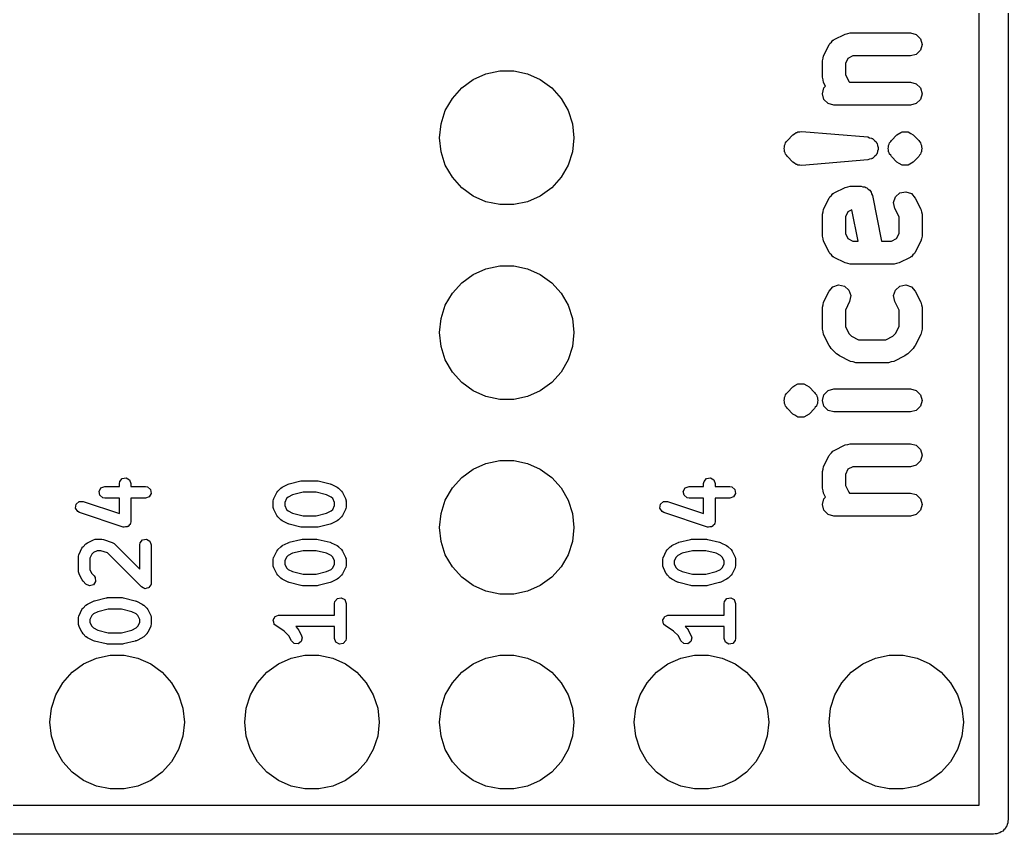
# Model space of a CAD drawing. Extents: x 80.7 to 172.7, y -123.4 to -33.9.
# Drawn here: x 111.78 to 124.67, y -118.97 to -108.35 of the extents above; entities that cross this region are included whole.
import ezdxf

# ---------------------------------------------------------------- set-up
doc = ezdxf.new("R2010")
doc.units = 0
doc.layers.add('BLACK', color=7, linetype='CONTINUOUS')

msp = doc.modelspace()

# ---------------------------------------------------------------- linework, layer by layer
at = {"layer": 'BLACK', "linetype": 'CONTINUOUS'}
for p, q in [((124.667, -101), (124.667, -118.78)), ((124.286, -118.59), (124.286, -101.191)), ((122.397, -108.609), (122.54, -108.538)), ((122.54, -108.538), (122.574, -108.531)), ((122.574, -108.531), (122.607, -108.522)), ((122.607, -108.522), (123.393, -108.522)), ((123.393, -108.522), (123.468, -108.542)), ((122.336, -108.669), (122.339, -108.66)), ((122.339, -108.66), (122.361, -108.641)), ((122.361, -108.641), (122.381, -108.618)), ((122.381, -108.618), (122.39, -108.615)), ((122.39, -108.615), (122.397, -108.609)), ((123.468, -108.542), (123.523, -108.597)), ((123.523, -108.597), (123.543, -108.672)), ((122.259, -108.819), (122.33, -108.676)), ((122.33, -108.676), (122.336, -108.669)), ((123.523, -108.747), (123.468, -108.802)), ((123.543, -108.672), (123.523, -108.747)), ((122.243, -108.886), (122.252, -108.853)), ((122.243, -109.1), (122.243, -108.886)), ((122.252, -108.853), (122.259, -108.819)), ((122.576, -108.855), (122.543, -108.921)), ((122.543, -108.921), (122.543, -109.065)), ((122.642, -108.822), (122.576, -108.855)), ((123.393, -108.822), (122.642, -108.822)), ((123.468, -108.802), (123.393, -108.822)), ((117.856, -109.057), (118.035, -109.018)), ((118.035, -109.018), (118.218, -109.018)), ((118.218, -109.018), (118.398, -109.057)), ((117.54, -109.239), (117.689, -109.131)), ((117.689, -109.131), (117.856, -109.057)), ((118.398, -109.057), (118.565, -109.131)), ((118.565, -109.131), (118.713, -109.239)), ((122.252, -109.134), (122.243, -109.1)), ((122.259, -109.167), (122.252, -109.134)), ((122.284, -109.218), (122.259, -109.167)), ((122.543, -109.065), (122.587, -109.154)), ((122.587, -109.154), (122.598, -109.165)), ((122.598, -109.165), (123.393, -109.165)), ((123.393, -109.165), (123.468, -109.185)), ((117.418, -109.375), (117.54, -109.239)), ((118.713, -109.239), (118.836, -109.375)), ((122.243, -109.315), (122.263, -109.24)), ((122.263, -109.24), (122.284, -109.218)), ((123.468, -109.185), (123.523, -109.24)), ((123.523, -109.24), (123.543, -109.315)), ((117.326, -109.534), (117.418, -109.375)), ((118.836, -109.375), (118.927, -109.534)), ((122.263, -109.39), (122.243, -109.315)), ((122.318, -109.444), (122.263, -109.39)), ((123.523, -109.39), (123.468, -109.444)), ((123.543, -109.315), (123.523, -109.39)), ((117.27, -109.708), (117.326, -109.534)), ((118.927, -109.534), (118.984, -109.708)), ((122.393, -109.465), (122.318, -109.444)), ((123.393, -109.465), (122.393, -109.465)), ((123.468, -109.444), (123.393, -109.465)), ((117.25, -109.89), (117.27, -109.708)), ((118.984, -109.708), (119.003, -109.89)), ((121.88, -109.838), (121.9, -109.822)), ((121.9, -109.822), (121.914, -109.819)), ((121.914, -109.819), (121.925, -109.813)), ((121.925, -109.813), (121.951, -109.813)), ((121.951, -109.813), (121.977, -109.808)), ((121.977, -109.808), (122.834, -109.879)), ((123.215, -109.851), (123.266, -109.822)), ((123.266, -109.822), (123.282, -109.813)), ((123.282, -109.813), (123.36, -109.813)), ((123.36, -109.813), (123.36, -109.813)), ((123.36, -109.813), (123.399, -109.835)), ((117.27, -110.072), (117.25, -109.89)), ((119.003, -109.89), (118.984, -110.072)), ((121.758, -109.973), (121.763, -109.954)), ((121.763, -109.954), (121.777, -109.94)), ((121.777, -109.94), (121.787, -109.923)), ((121.787, -109.923), (121.858, -109.851)), ((121.858, -109.851), (121.88, -109.838)), ((122.834, -109.879), (122.859, -109.888)), ((122.859, -109.888), (122.885, -109.893)), ((122.885, -109.893), (122.89, -109.897)), ((122.89, -109.897), (122.896, -109.899)), ((122.896, -109.899), (122.901, -109.903)), ((122.901, -109.903), (122.907, -109.906)), ((122.907, -109.906), (122.924, -109.926)), ((122.924, -109.926), (122.944, -109.943)), ((122.944, -109.943), (122.947, -109.949)), ((122.947, -109.949), (122.951, -109.954)), ((122.951, -109.954), (122.953, -109.96)), ((123.115, -109.973), (123.12, -109.954)), ((123.12, -109.954), (123.134, -109.94)), ((123.134, -109.94), (123.144, -109.923)), ((123.144, -109.923), (123.215, -109.851)), ((123.215, -109.851), (123.215, -109.851)), ((123.215, -109.851), (123.215, -109.851)), ((123.399, -109.835), (123.427, -109.851)), ((123.427, -109.851), (123.427, -109.851)), ((123.427, -109.851), (123.499, -109.923)), ((123.499, -109.923), (123.509, -109.94)), ((123.509, -109.94), (123.523, -109.954)), ((123.523, -109.954), (123.528, -109.973)), ((117.326, -110.246), (117.27, -110.072)), ((118.984, -110.072), (118.927, -110.246)), ((121.743, -110.029), (121.748, -110.01)), ((121.748, -110.048), (121.743, -110.029)), ((121.748, -109.99), (121.758, -109.973)), ((121.748, -110.01), (121.748, -109.99)), ((121.748, -109.99), (121.748, -109.99)), ((121.748, -110.068), (121.748, -110.048)), ((121.755, -110.081), (121.748, -110.068)), ((121.758, -110.085), (121.755, -110.081)), ((122.953, -109.96), (122.957, -109.965)), ((122.957, -109.965), (122.962, -109.991)), ((122.962, -110.066), (122.957, -110.093)), ((122.962, -109.991), (122.971, -110.016)), ((122.971, -110.041), (122.962, -110.066)), ((122.971, -110.016), (122.97, -110.023)), ((122.97, -110.023), (122.971, -110.029)), ((122.971, -110.029), (122.97, -110.035)), ((122.97, -110.035), (122.971, -110.041)), ((123.1, -110.029), (123.105, -110.01)), ((123.105, -110.048), (123.1, -110.029)), ((123.105, -109.99), (123.115, -109.973)), ((123.105, -110.01), (123.105, -109.99)), ((123.105, -109.99), (123.105, -109.99)), ((123.105, -110.068), (123.105, -110.048)), ((123.112, -110.081), (123.105, -110.068)), ((123.115, -110.085), (123.112, -110.081)), ((123.528, -109.973), (123.538, -109.99)), ((123.53, -110.081), (123.528, -110.085)), ((123.538, -110.068), (123.53, -110.081)), ((123.538, -109.99), (123.538, -109.99)), ((123.538, -109.99), (123.538, -110.01)), ((123.538, -110.01), (123.543, -110.029)), ((123.543, -110.029), (123.538, -110.048)), ((123.538, -110.048), (123.538, -110.068)), ((121.763, -110.104), (121.758, -110.085)), ((121.777, -110.118), (121.763, -110.104)), ((121.787, -110.135), (121.777, -110.118)), ((121.858, -110.206), (121.787, -110.135)), ((121.787, -110.135), (121.787, -110.135)), ((121.88, -110.219), (121.858, -110.206)), ((122.834, -110.178), (121.977, -110.25)), ((122.859, -110.169), (122.834, -110.178)), ((122.885, -110.165), (122.859, -110.169)), ((122.89, -110.16), (122.885, -110.165)), ((122.896, -110.159), (122.89, -110.16)), ((122.901, -110.154), (122.896, -110.159)), ((122.907, -110.152), (122.901, -110.154)), ((122.924, -110.132), (122.907, -110.152)), ((122.944, -110.114), (122.924, -110.132)), ((122.947, -110.108), (122.944, -110.114)), ((122.951, -110.104), (122.947, -110.108)), ((122.953, -110.098), (122.951, -110.104)), ((122.957, -110.093), (122.953, -110.098)), ((123.12, -110.104), (123.115, -110.085)), ((123.134, -110.118), (123.12, -110.104)), ((123.144, -110.135), (123.134, -110.118)), ((123.215, -110.206), (123.144, -110.135)), ((123.144, -110.135), (123.144, -110.135)), ((123.244, -110.223), (123.215, -110.206)), ((123.427, -110.206), (123.36, -110.245)), ((123.499, -110.135), (123.427, -110.206)), ((123.427, -110.206), (123.427, -110.206)), ((123.509, -110.118), (123.499, -110.135)), ((123.523, -110.104), (123.509, -110.118)), ((123.528, -110.085), (123.523, -110.104)), ((117.418, -110.405), (117.326, -110.246)), ((118.927, -110.246), (118.836, -110.405)), ((121.9, -110.236), (121.88, -110.219)), ((121.914, -110.238), (121.9, -110.236)), ((121.925, -110.245), (121.914, -110.238)), ((121.951, -110.245), (121.925, -110.245)), ((121.977, -110.25), (121.951, -110.245)), ((123.282, -110.245), (123.244, -110.223)), ((123.36, -110.245), (123.282, -110.245)), ((123.282, -110.245), (123.282, -110.245)), ((123.36, -110.245), (123.36, -110.245)), ((117.54, -110.541), (117.418, -110.405)), ((118.836, -110.405), (118.713, -110.541)), ((117.689, -110.649), (117.54, -110.541)), ((118.713, -110.541), (118.565, -110.649)), ((122.397, -110.609), (122.54, -110.538)), ((122.54, -110.538), (122.574, -110.531)), ((122.574, -110.531), (122.607, -110.522)), ((122.607, -110.522), (122.75, -110.522)), ((122.75, -110.522), (122.773, -110.528)), ((122.773, -110.528), (122.798, -110.53)), ((122.798, -110.53), (122.81, -110.538)), ((122.81, -110.538), (122.825, -110.542)), ((122.825, -110.542), (122.842, -110.559)), ((122.842, -110.559), (122.862, -110.573)), ((122.862, -110.573), (122.869, -110.586)), ((122.869, -110.586), (122.88, -110.597)), ((122.88, -110.597), (122.886, -110.62)), ((123.254, -110.609), (123.33, -110.593)), ((123.33, -110.593), (123.404, -110.618)), ((117.856, -110.723), (117.689, -110.649)), ((118.035, -110.761), (117.856, -110.723)), ((118.398, -110.723), (118.218, -110.761)), ((118.565, -110.649), (118.398, -110.723)), ((122.259, -110.819), (122.33, -110.676)), ((122.33, -110.676), (122.336, -110.669)), ((122.336, -110.669), (122.339, -110.66)), ((122.339, -110.66), (122.361, -110.641)), ((122.361, -110.641), (122.381, -110.618)), ((122.381, -110.618), (122.39, -110.615)), ((122.39, -110.615), (122.397, -110.609)), ((122.886, -110.62), (122.897, -110.642)), ((122.897, -110.642), (123.016, -111.236)), ((123.172, -110.734), (123.196, -110.66)), ((123.196, -110.66), (123.254, -110.609)), ((123.404, -110.618), (123.455, -110.676)), ((123.455, -110.676), (123.527, -110.819)), ((118.218, -110.761), (118.035, -110.761)), ((122.243, -110.886), (122.252, -110.853)), ((122.252, -110.853), (122.259, -110.819)), ((122.576, -110.855), (122.543, -110.921)), ((122.628, -110.829), (122.576, -110.855)), ((122.71, -111.236), (122.628, -110.829)), ((123.187, -110.81), (123.172, -110.734)), ((123.243, -110.921), (123.187, -110.81)), ((123.527, -110.819), (123.534, -110.853)), ((123.534, -110.853), (123.543, -110.886)), ((122.243, -111.172), (122.243, -110.886)), ((122.543, -110.921), (122.543, -111.136)), ((123.243, -111.136), (123.243, -110.921)), ((123.543, -110.886), (123.543, -111.172)), ((122.252, -111.205), (122.243, -111.172)), ((122.259, -111.239), (122.252, -111.205)), ((122.33, -111.382), (122.259, -111.239)), ((122.543, -111.136), (122.576, -111.203)), ((122.576, -111.203), (122.642, -111.236)), ((122.642, -111.236), (122.71, -111.236)), ((123.016, -111.236), (123.143, -111.236)), ((123.143, -111.236), (123.209, -111.203)), ((123.209, -111.203), (123.243, -111.136)), ((123.527, -111.239), (123.455, -111.382)), ((123.534, -111.205), (123.527, -111.239)), ((123.543, -111.172), (123.534, -111.205)), ((122.336, -111.389), (122.33, -111.382)), ((122.339, -111.397), (122.336, -111.389)), ((122.361, -111.417), (122.339, -111.397)), ((122.381, -111.44), (122.361, -111.417)), ((122.39, -111.443), (122.381, -111.44)), ((122.397, -111.449), (122.39, -111.443)), ((122.54, -111.52), (122.397, -111.449)), ((123.388, -111.449), (123.245, -111.52)), ((123.395, -111.443), (123.388, -111.449)), ((123.404, -111.44), (123.395, -111.443)), ((123.424, -111.417), (123.404, -111.44)), ((123.446, -111.397), (123.424, -111.417)), ((123.449, -111.389), (123.446, -111.397)), ((123.455, -111.382), (123.449, -111.389)), ((117.689, -111.671), (117.856, -111.597)), ((117.856, -111.597), (118.035, -111.558)), ((118.035, -111.558), (118.218, -111.558)), ((118.218, -111.558), (118.398, -111.597)), ((118.398, -111.597), (118.565, -111.671)), ((122.574, -111.527), (122.54, -111.52)), ((122.607, -111.536), (122.574, -111.527)), ((123.178, -111.536), (122.607, -111.536)), ((123.212, -111.527), (123.178, -111.536)), ((123.245, -111.52), (123.212, -111.527)), ((117.54, -111.779), (117.689, -111.671)), ((118.565, -111.671), (118.713, -111.779)), ((117.418, -111.915), (117.54, -111.779)), ((118.713, -111.779), (118.836, -111.915)), ((122.33, -111.89), (122.381, -111.832)), ((122.381, -111.832), (122.455, -111.808)), ((122.455, -111.808), (122.531, -111.823)), ((122.531, -111.823), (122.589, -111.875)), ((122.589, -111.875), (122.614, -111.948)), ((123.172, -111.948), (123.196, -111.875)), ((123.196, -111.875), (123.254, -111.823)), ((123.254, -111.823), (123.33, -111.808)), ((123.33, -111.808), (123.404, -111.832)), ((123.404, -111.832), (123.455, -111.89)), ((117.326, -112.074), (117.418, -111.915)), ((118.836, -111.915), (118.927, -112.074)), ((122.259, -112.033), (122.33, -111.89)), ((122.614, -111.948), (122.598, -112.025)), ((123.187, -112.025), (123.172, -111.948)), ((123.455, -111.89), (123.527, -112.033)), ((117.27, -112.248), (117.326, -112.074)), ((118.927, -112.074), (118.984, -112.248)), ((122.243, -112.1), (122.252, -112.067)), ((122.243, -112.386), (122.243, -112.1)), ((122.252, -112.067), (122.259, -112.033)), ((122.598, -112.025), (122.543, -112.136)), ((122.543, -112.136), (122.543, -112.351)), ((123.243, -112.136), (123.187, -112.025)), ((123.243, -112.351), (123.243, -112.136)), ((123.527, -112.033), (123.534, -112.067)), ((123.534, -112.067), (123.543, -112.1)), ((123.543, -112.1), (123.543, -112.386)), ((117.25, -112.43), (117.27, -112.248)), ((118.984, -112.248), (119.003, -112.43)), ((122.252, -112.419), (122.243, -112.386)), ((122.543, -112.351), (122.587, -112.44)), ((123.198, -112.44), (123.243, -112.351)), ((123.543, -112.386), (123.534, -112.419)), ((117.27, -112.612), (117.25, -112.43)), ((119.003, -112.43), (118.984, -112.612)), ((122.259, -112.453), (122.252, -112.419)), ((122.33, -112.596), (122.259, -112.453)), ((122.587, -112.44), (122.624, -112.477)), ((122.624, -112.477), (122.714, -112.522)), ((122.714, -112.522), (123.072, -112.522)), ((123.072, -112.522), (123.161, -112.477)), ((123.161, -112.477), (123.198, -112.44)), ((123.527, -112.453), (123.455, -112.596)), ((123.534, -112.419), (123.527, -112.453)), ((117.326, -112.786), (117.27, -112.612)), ((118.984, -112.612), (118.927, -112.786)), ((122.346, -112.614), (122.33, -112.596)), ((122.358, -112.635), (122.346, -112.614)), ((122.429, -112.706), (122.358, -112.635)), ((123.427, -112.635), (123.356, -112.706)), ((123.439, -112.614), (123.427, -112.635)), ((123.455, -112.596), (123.439, -112.614)), ((117.418, -112.945), (117.326, -112.786)), ((118.927, -112.786), (118.836, -112.945)), ((122.45, -112.718), (122.429, -112.706)), ((122.468, -112.734), (122.45, -112.718)), ((122.611, -112.806), (122.468, -112.734)), ((123.317, -112.734), (123.174, -112.806)), ((123.335, -112.718), (123.317, -112.734)), ((123.356, -112.706), (123.335, -112.718)), ((122.645, -112.813), (122.611, -112.806)), ((122.678, -112.822), (122.645, -112.813)), ((123.107, -112.822), (122.678, -112.822)), ((123.14, -112.813), (123.107, -112.822)), ((123.174, -112.806), (123.14, -112.813)), ((117.54, -113.081), (117.418, -112.945)), ((118.836, -112.945), (118.713, -113.081)), ((117.689, -113.189), (117.54, -113.081)), ((118.713, -113.081), (118.565, -113.189)), ((121.787, -113.209), (121.858, -113.137)), ((121.858, -113.137), (121.886, -113.121)), ((121.858, -113.137), (121.858, -113.137)), ((121.858, -113.137), (121.858, -113.137)), ((121.886, -113.121), (121.925, -113.098)), ((121.925, -113.098), (122.003, -113.098)), ((122.003, -113.098), (122.003, -113.098)), ((122.003, -113.098), (122.042, -113.121)), ((122.042, -113.121), (122.07, -113.137)), ((122.07, -113.137), (122.07, -113.137)), ((122.07, -113.137), (122.142, -113.209)), ((122.318, -113.185), (122.393, -113.165)), ((122.393, -113.165), (123.393, -113.165)), ((123.393, -113.165), (123.468, -113.185)), ((117.856, -113.263), (117.689, -113.189)), ((118.035, -113.301), (117.856, -113.263)), ((118.218, -113.301), (118.035, -113.301)), ((118.398, -113.263), (118.218, -113.301)), ((118.565, -113.189), (118.398, -113.263)), ((121.743, -113.315), (121.748, -113.295)), ((121.748, -113.276), (121.758, -113.259)), ((121.748, -113.295), (121.748, -113.276)), ((121.748, -113.276), (121.748, -113.276)), ((121.758, -113.259), (121.763, -113.24)), ((121.763, -113.24), (121.777, -113.226)), ((121.777, -113.226), (121.787, -113.209)), ((122.142, -113.209), (122.151, -113.226)), ((122.151, -113.226), (122.165, -113.24)), ((122.165, -113.24), (122.171, -113.259)), ((122.171, -113.259), (122.18, -113.276)), ((122.18, -113.276), (122.18, -113.276)), ((122.18, -113.276), (122.18, -113.295)), ((122.18, -113.295), (122.186, -113.315)), ((122.243, -113.315), (122.263, -113.24)), ((122.263, -113.24), (122.318, -113.185)), ((123.468, -113.185), (123.523, -113.24)), ((123.523, -113.24), (123.543, -113.315)), ((121.748, -113.334), (121.743, -113.315)), ((121.748, -113.353), (121.748, -113.334)), ((121.758, -113.37), (121.748, -113.353)), ((121.763, -113.39), (121.758, -113.37)), ((121.777, -113.404), (121.763, -113.39)), ((121.787, -113.421), (121.777, -113.404)), ((121.858, -113.492), (121.787, -113.421)), ((121.787, -113.421), (121.787, -113.421)), ((122.142, -113.421), (122.07, -113.492)), ((122.151, -113.404), (122.142, -113.421)), ((122.165, -113.39), (122.151, -113.404)), ((122.171, -113.37), (122.165, -113.39)), ((122.18, -113.353), (122.171, -113.37)), ((122.186, -113.315), (122.18, -113.334)), ((122.18, -113.334), (122.18, -113.353)), ((122.263, -113.39), (122.243, -113.315)), ((122.318, -113.444), (122.263, -113.39)), ((123.523, -113.39), (123.468, -113.444)), ((123.543, -113.315), (123.523, -113.39)), ((121.886, -113.508), (121.858, -113.492)), ((121.925, -113.531), (121.886, -113.508)), ((122.003, -113.531), (121.925, -113.531)), ((121.925, -113.531), (121.925, -113.531)), ((122.07, -113.492), (122.003, -113.531)), ((122.003, -113.531), (122.003, -113.531)), ((122.07, -113.492), (122.07, -113.492)), ((122.393, -113.465), (122.318, -113.444)), ((123.393, -113.465), (122.393, -113.465)), ((123.468, -113.444), (123.393, -113.465)), ((122.397, -113.966), (122.54, -113.895)), ((122.54, -113.895), (122.574, -113.888)), ((122.574, -113.888), (122.607, -113.879)), ((122.607, -113.879), (123.393, -113.879)), ((123.393, -113.879), (123.468, -113.899)), ((123.468, -113.899), (123.523, -113.954)), ((122.259, -114.176), (122.33, -114.033)), ((122.33, -114.033), (122.336, -114.026)), ((122.336, -114.026), (122.339, -114.018)), ((122.339, -114.018), (122.361, -113.998)), ((122.361, -113.998), (122.381, -113.975)), ((122.381, -113.975), (122.39, -113.972)), ((122.39, -113.972), (122.397, -113.966)), ((123.523, -113.954), (123.543, -114.029)), ((123.543, -114.029), (123.523, -114.104)), ((117.689, -114.211), (117.856, -114.137)), ((117.856, -114.137), (118.035, -114.099)), ((118.035, -114.099), (118.218, -114.099)), ((118.218, -114.099), (118.398, -114.137)), ((118.398, -114.137), (118.565, -114.211)), ((122.252, -114.21), (122.259, -114.176)), ((122.642, -114.179), (122.576, -114.212)), ((123.393, -114.179), (122.642, -114.179)), ((123.468, -114.159), (123.393, -114.179)), ((123.523, -114.104), (123.468, -114.159)), ((113.08, -114.373), (113.113, -114.334)), ((113.113, -114.334), (113.163, -114.325)), ((113.163, -114.325), (113.208, -114.35)), ((117.418, -114.455), (117.54, -114.319)), ((117.54, -114.319), (117.689, -114.211)), ((118.565, -114.211), (118.713, -114.319)), ((118.713, -114.319), (118.836, -114.455)), ((120.7, -114.373), (120.733, -114.334)), ((120.733, -114.334), (120.783, -114.325)), ((120.783, -114.325), (120.828, -114.35)), ((122.243, -114.243), (122.252, -114.21)), ((122.243, -114.457), (122.243, -114.243)), ((122.576, -114.212), (122.543, -114.279)), ((122.543, -114.279), (122.543, -114.422)), ((112.81, -114.5), (112.835, -114.455)), ((112.835, -114.455), (112.884, -114.438)), ((112.884, -114.438), (113.075, -114.438)), ((113.075, -114.399), (113.08, -114.373)), ((113.075, -114.438), (113.075, -114.399)), ((113.208, -114.35), (113.225, -114.399)), ((113.225, -114.399), (113.225, -114.438)), ((113.225, -114.438), (113.417, -114.438)), ((113.417, -114.438), (113.442, -114.442)), ((113.442, -114.442), (113.482, -114.475)), ((115.142, -114.498), (115.18, -114.46)), ((115.18, -114.46), (115.198, -114.447)), ((115.198, -114.447), (115.199, -114.446)), ((115.199, -114.446), (115.276, -114.408)), ((115.276, -114.408), (115.288, -114.404)), ((115.288, -114.404), (115.291, -114.402)), ((115.291, -114.402), (115.443, -114.364)), ((115.443, -114.364), (115.458, -114.363)), ((115.458, -114.363), (115.462, -114.362)), ((115.462, -114.362), (115.652, -114.362)), ((115.652, -114.362), (115.667, -114.364)), ((115.667, -114.364), (115.67, -114.364)), ((115.67, -114.364), (115.823, -114.402)), ((115.823, -114.402), (115.834, -114.407)), ((115.834, -114.407), (115.838, -114.408)), ((115.838, -114.408), (115.914, -114.446)), ((115.914, -114.446), (115.932, -114.459)), ((115.932, -114.459), (115.934, -114.46)), ((115.934, -114.46), (115.972, -114.498)), ((117.326, -114.614), (117.418, -114.455)), ((118.836, -114.455), (118.927, -114.614)), ((120.43, -114.5), (120.455, -114.455)), ((120.455, -114.455), (120.504, -114.438)), ((120.504, -114.438), (120.695, -114.438)), ((120.695, -114.399), (120.7, -114.373)), ((120.695, -114.438), (120.695, -114.399)), ((120.828, -114.35), (120.845, -114.399)), ((120.845, -114.399), (120.845, -114.438)), ((120.845, -114.438), (121.037, -114.438)), ((121.037, -114.438), (121.062, -114.442)), ((121.062, -114.442), (121.102, -114.475)), ((122.252, -114.491), (122.243, -114.457)), ((122.543, -114.422), (122.587, -114.511)), ((112.819, -114.55), (112.81, -114.5)), ((112.858, -114.583), (112.819, -114.55)), ((112.884, -114.588), (112.858, -114.583)), ((113.075, -114.588), (112.884, -114.588)), ((113.075, -114.79), (113.075, -114.588)), ((113.417, -114.588), (113.225, -114.588)), ((113.225, -114.588), (113.225, -114.894)), ((113.465, -114.57), (113.417, -114.588)), ((113.491, -114.526), (113.465, -114.57)), ((113.482, -114.475), (113.491, -114.526)), ((115.089, -114.598), (115.09, -114.594)), ((115.09, -114.594), (115.128, -114.517)), ((115.128, -114.517), (115.141, -114.499)), ((115.141, -114.499), (115.142, -114.498)), ((115.257, -114.595), (115.232, -114.645)), ((115.277, -114.575), (115.257, -114.595)), ((115.335, -114.546), (115.277, -114.575)), ((115.471, -114.512), (115.335, -114.546)), ((115.643, -114.512), (115.471, -114.512)), ((115.778, -114.546), (115.643, -114.512)), ((115.836, -114.575), (115.778, -114.546)), ((115.857, -114.595), (115.836, -114.575)), ((115.882, -114.645), (115.857, -114.595)), ((115.972, -114.498), (115.985, -114.516)), ((115.985, -114.516), (115.986, -114.517)), ((115.986, -114.517), (116.024, -114.594)), ((116.024, -114.594), (116.031, -114.619)), ((120.439, -114.55), (120.43, -114.5)), ((120.478, -114.583), (120.439, -114.55)), ((120.504, -114.588), (120.478, -114.583)), ((120.695, -114.588), (120.504, -114.588)), ((120.695, -114.79), (120.695, -114.588)), ((121.037, -114.588), (120.845, -114.588)), ((120.845, -114.588), (120.845, -114.894)), ((121.085, -114.57), (121.037, -114.588)), ((121.111, -114.526), (121.085, -114.57)), ((121.102, -114.475), (121.111, -114.526)), ((122.259, -114.525), (122.252, -114.491)), ((122.284, -114.575), (122.259, -114.525)), ((122.263, -114.597), (122.284, -114.575)), ((122.587, -114.511), (122.598, -114.522)), ((122.598, -114.522), (123.393, -114.522)), ((123.393, -114.522), (123.468, -114.542)), ((123.468, -114.542), (123.523, -114.597)), ((112.505, -114.718), (112.513, -114.668)), ((112.532, -114.762), (112.505, -114.718)), ((112.513, -114.668), (112.551, -114.634)), ((112.551, -114.634), (112.602, -114.632)), ((112.602, -114.632), (113.075, -114.79)), ((115.082, -114.627), (115.086, -114.602)), ((115.082, -114.703), (115.082, -114.627)), ((115.083, -114.708), (115.082, -114.703)), ((115.082, -114.712), (115.083, -114.708)), ((115.09, -114.737), (115.082, -114.712)), ((115.086, -114.602), (115.089, -114.598)), ((115.232, -114.645), (115.232, -114.686)), ((115.232, -114.686), (115.257, -114.735)), ((115.857, -114.735), (115.882, -114.686)), ((115.882, -114.686), (115.882, -114.645)), ((116.032, -114.703), (116.027, -114.729)), ((116.031, -114.619), (116.03, -114.623)), ((116.03, -114.623), (116.032, -114.627)), ((116.032, -114.627), (116.032, -114.703)), ((117.27, -114.788), (117.326, -114.614)), ((118.927, -114.614), (118.984, -114.788)), ((120.125, -114.718), (120.133, -114.668)), ((120.152, -114.762), (120.125, -114.718)), ((120.133, -114.668), (120.171, -114.634)), ((120.171, -114.634), (120.222, -114.632)), ((120.222, -114.632), (120.695, -114.79)), ((122.243, -114.672), (122.263, -114.597)), ((122.263, -114.747), (122.243, -114.672)), ((123.523, -114.597), (123.543, -114.672)), ((123.543, -114.672), (123.523, -114.747)), ((112.555, -114.775), (112.532, -114.762)), ((113.126, -114.965), (112.555, -114.775)), ((115.128, -114.813), (115.09, -114.737)), ((115.129, -114.814), (115.128, -114.813)), ((115.142, -114.833), (115.129, -114.814)), ((115.18, -114.871), (115.142, -114.833)), ((115.257, -114.735), (115.277, -114.756)), ((115.277, -114.756), (115.335, -114.785)), ((115.335, -114.785), (115.471, -114.819)), ((115.471, -114.819), (115.643, -114.819)), ((115.643, -114.819), (115.778, -114.785)), ((115.778, -114.785), (115.836, -114.756)), ((115.836, -114.756), (115.857, -114.735)), ((115.972, -114.833), (115.934, -114.871)), ((115.986, -114.813), (115.972, -114.831)), ((115.972, -114.831), (115.972, -114.833)), ((116.024, -114.737), (115.986, -114.813)), ((116.027, -114.729), (116.024, -114.732)), ((116.024, -114.732), (116.024, -114.737)), ((117.25, -114.97), (117.27, -114.788)), ((118.984, -114.788), (119.003, -114.97)), ((120.175, -114.775), (120.152, -114.762)), ((120.746, -114.965), (120.175, -114.775)), ((122.318, -114.802), (122.263, -114.747)), ((122.393, -114.822), (122.318, -114.802)), ((123.393, -114.822), (122.393, -114.822)), ((123.468, -114.802), (123.393, -114.822)), ((123.523, -114.747), (123.468, -114.802)), ((113.132, -114.965), (113.126, -114.965)), ((113.137, -114.968), (113.132, -114.965)), ((113.157, -114.964), (113.137, -114.968)), ((113.178, -114.964), (113.157, -114.964)), ((113.182, -114.96), (113.178, -114.964)), ((113.188, -114.959), (113.182, -114.96)), ((113.201, -114.943), (113.188, -114.959)), ((113.216, -114.93), (113.201, -114.943)), ((113.217, -114.924), (113.216, -114.93)), ((113.221, -114.92), (113.217, -114.924)), ((113.225, -114.894), (113.221, -114.92)), ((115.181, -114.871), (115.18, -114.871)), ((115.199, -114.885), (115.181, -114.871)), ((115.276, -114.923), (115.199, -114.885)), ((115.279, -114.923), (115.276, -114.923)), ((115.291, -114.929), (115.279, -114.923)), ((115.443, -114.967), (115.291, -114.929)), ((115.447, -114.966), (115.443, -114.967)), ((115.462, -114.969), (115.447, -114.966)), ((115.652, -114.969), (115.462, -114.969)), ((115.655, -114.968), (115.652, -114.969)), ((115.67, -114.967), (115.655, -114.968)), ((115.823, -114.929), (115.67, -114.967)), ((115.826, -114.927), (115.823, -114.929)), ((115.838, -114.923), (115.826, -114.927)), ((115.914, -114.885), (115.838, -114.923)), ((115.915, -114.884), (115.914, -114.885)), ((115.934, -114.871), (115.915, -114.884)), ((117.27, -115.152), (117.25, -114.97)), ((119.003, -114.97), (118.984, -115.152)), ((120.752, -114.965), (120.746, -114.965)), ((120.757, -114.968), (120.752, -114.965)), ((120.777, -114.964), (120.757, -114.968)), ((120.798, -114.964), (120.777, -114.964)), ((120.802, -114.96), (120.798, -114.964)), ((120.808, -114.959), (120.802, -114.96)), ((120.821, -114.943), (120.808, -114.959)), ((120.836, -114.93), (120.821, -114.943)), ((120.837, -114.924), (120.836, -114.93)), ((120.841, -114.92), (120.837, -114.924)), ((120.845, -114.894), (120.841, -114.92)), ((112.55, -115.317), (112.588, -115.241)), ((112.588, -115.241), (112.601, -115.223)), ((112.601, -115.223), (112.602, -115.222)), ((112.602, -115.222), (112.64, -115.184)), ((112.64, -115.184), (112.658, -115.171)), ((112.658, -115.171), (112.659, -115.17)), ((112.659, -115.17), (112.736, -115.132)), ((112.736, -115.132), (112.761, -115.124)), ((112.761, -115.124), (112.765, -115.125)), ((112.765, -115.125), (112.769, -115.124)), ((112.769, -115.124), (112.845, -115.124)), ((112.845, -115.124), (112.867, -115.128)), ((112.867, -115.128), (112.869, -115.127)), ((112.869, -115.127), (112.983, -115.166)), ((112.983, -115.166), (113.006, -115.178)), ((113.006, -115.178), (113.009, -115.182)), ((113.009, -115.182), (113.013, -115.184)), ((113.013, -115.184), (113.342, -115.513)), ((113.342, -115.199), (113.346, -115.173)), ((113.342, -115.513), (113.342, -115.199)), ((113.346, -115.173), (113.379, -115.134)), ((113.379, -115.134), (113.43, -115.125)), ((113.43, -115.125), (113.474, -115.15)), ((113.474, -115.15), (113.492, -115.199)), ((113.492, -115.199), (113.492, -115.694)), ((115.142, -115.26), (115.18, -115.222)), ((115.18, -115.222), (115.198, -115.209)), ((115.198, -115.209), (115.199, -115.208)), ((115.199, -115.208), (115.276, -115.17)), ((115.276, -115.17), (115.288, -115.166)), ((115.288, -115.166), (115.291, -115.164)), ((115.291, -115.164), (115.443, -115.126)), ((115.443, -115.126), (115.458, -115.125)), ((115.458, -115.125), (115.462, -115.124)), ((115.462, -115.124), (115.652, -115.124)), ((115.652, -115.124), (115.667, -115.126)), ((115.667, -115.126), (115.67, -115.126)), ((115.67, -115.126), (115.823, -115.164)), ((115.823, -115.164), (115.834, -115.169)), ((115.834, -115.169), (115.838, -115.17)), ((115.838, -115.17), (115.914, -115.208)), ((115.914, -115.208), (115.932, -115.221)), ((115.932, -115.221), (115.934, -115.222)), ((115.934, -115.222), (115.972, -115.26)), ((117.326, -115.326), (117.27, -115.152)), ((118.984, -115.152), (118.927, -115.326)), ((120.222, -115.26), (120.26, -115.222)), ((120.26, -115.222), (120.278, -115.209)), ((120.278, -115.209), (120.279, -115.208)), ((120.279, -115.208), (120.356, -115.17)), ((120.356, -115.17), (120.368, -115.166)), ((120.368, -115.166), (120.371, -115.164)), ((120.371, -115.164), (120.523, -115.126)), ((120.523, -115.126), (120.538, -115.125)), ((120.538, -115.125), (120.542, -115.124)), ((120.542, -115.124), (120.732, -115.124)), ((120.732, -115.124), (120.747, -115.126)), ((120.747, -115.126), (120.75, -115.126)), ((120.75, -115.126), (120.903, -115.164)), ((120.903, -115.164), (120.914, -115.169)), ((120.914, -115.169), (120.918, -115.17)), ((120.918, -115.17), (120.994, -115.208)), ((120.994, -115.208), (121.012, -115.221)), ((121.012, -115.221), (121.014, -115.222)), ((121.014, -115.222), (121.052, -115.26)), ((112.542, -115.351), (112.546, -115.325)), ((112.542, -115.541), (112.542, -115.351)), ((112.546, -115.325), (112.549, -115.322)), ((112.549, -115.322), (112.55, -115.317)), ((112.717, -115.319), (112.692, -115.369)), ((112.692, -115.369), (112.692, -115.524)), ((112.737, -115.298), (112.717, -115.319)), ((112.787, -115.274), (112.737, -115.298)), ((112.833, -115.274), (112.787, -115.274)), ((112.919, -115.302), (112.833, -115.274)), ((113.364, -115.747), (112.919, -115.302)), ((115.082, -115.389), (115.086, -115.363)), ((115.086, -115.363), (115.089, -115.36)), ((115.089, -115.36), (115.09, -115.356)), ((115.09, -115.356), (115.128, -115.279)), ((115.128, -115.279), (115.141, -115.261)), ((115.141, -115.261), (115.142, -115.26)), ((115.257, -115.357), (115.232, -115.407)), ((115.277, -115.336), (115.257, -115.357)), ((115.335, -115.307), (115.277, -115.336)), ((115.471, -115.274), (115.335, -115.307)), ((115.643, -115.274), (115.471, -115.274)), ((115.778, -115.307), (115.643, -115.274)), ((115.836, -115.336), (115.778, -115.307)), ((115.857, -115.357), (115.836, -115.336)), ((115.882, -115.407), (115.857, -115.357)), ((115.972, -115.26), (115.985, -115.278)), ((115.985, -115.278), (115.986, -115.279)), ((115.986, -115.279), (116.024, -115.356)), ((116.024, -115.356), (116.031, -115.381)), ((117.418, -115.485), (117.326, -115.326)), ((118.927, -115.326), (118.836, -115.485)), ((120.162, -115.389), (120.166, -115.363)), ((120.166, -115.363), (120.169, -115.36)), ((120.169, -115.36), (120.17, -115.356)), ((120.17, -115.356), (120.208, -115.279)), ((120.208, -115.279), (120.221, -115.261)), ((120.221, -115.261), (120.222, -115.26)), ((120.337, -115.357), (120.312, -115.407)), ((120.357, -115.336), (120.337, -115.357)), ((120.415, -115.307), (120.357, -115.336)), ((120.551, -115.274), (120.415, -115.307)), ((120.723, -115.274), (120.551, -115.274)), ((120.858, -115.307), (120.723, -115.274)), ((120.916, -115.336), (120.858, -115.307)), ((120.937, -115.357), (120.916, -115.336)), ((120.962, -115.407), (120.937, -115.357)), ((121.052, -115.26), (121.065, -115.278)), ((121.065, -115.278), (121.066, -115.279)), ((121.066, -115.279), (121.104, -115.356)), ((121.104, -115.356), (121.111, -115.381)), ((115.082, -115.465), (115.082, -115.389)), ((115.083, -115.469), (115.082, -115.465)), ((115.082, -115.474), (115.083, -115.469)), ((115.09, -115.499), (115.082, -115.474)), ((115.232, -115.407), (115.232, -115.448)), ((115.232, -115.448), (115.257, -115.497)), ((115.257, -115.497), (115.277, -115.518)), ((115.836, -115.518), (115.857, -115.497)), ((115.857, -115.497), (115.882, -115.448)), ((115.882, -115.448), (115.882, -115.407)), ((116.027, -115.491), (116.024, -115.494)), ((116.024, -115.494), (116.024, -115.499)), ((116.032, -115.465), (116.027, -115.491)), ((116.031, -115.381), (116.03, -115.385)), ((116.03, -115.385), (116.032, -115.389)), ((116.032, -115.389), (116.032, -115.465)), ((117.54, -115.621), (117.418, -115.485)), ((118.836, -115.485), (118.713, -115.621)), ((120.162, -115.465), (120.162, -115.389)), ((120.163, -115.469), (120.162, -115.465)), ((120.162, -115.474), (120.163, -115.469)), ((120.17, -115.499), (120.162, -115.474)), ((120.312, -115.407), (120.312, -115.448)), ((120.312, -115.448), (120.337, -115.497)), ((120.337, -115.497), (120.357, -115.518)), ((120.916, -115.518), (120.937, -115.497)), ((120.937, -115.497), (120.962, -115.448)), ((120.962, -115.448), (120.962, -115.407)), ((121.107, -115.491), (121.104, -115.494)), ((121.104, -115.494), (121.104, -115.499)), ((121.112, -115.465), (121.107, -115.491)), ((121.111, -115.381), (121.11, -115.385)), ((121.11, -115.385), (121.112, -115.389)), ((121.112, -115.389), (121.112, -115.465)), ((112.543, -115.546), (112.542, -115.541)), ((112.542, -115.55), (112.543, -115.546)), ((112.55, -115.575), (112.542, -115.55)), ((112.588, -115.651), (112.55, -115.575)), ((112.692, -115.524), (112.717, -115.573)), ((112.717, -115.573), (112.746, -115.603)), ((112.746, -115.603), (112.761, -115.624)), ((112.761, -115.624), (112.765, -115.675)), ((115.128, -115.575), (115.09, -115.499)), ((115.129, -115.576), (115.128, -115.575)), ((115.142, -115.595), (115.129, -115.576)), ((115.18, -115.633), (115.142, -115.595)), ((115.277, -115.518), (115.335, -115.547)), ((115.335, -115.547), (115.471, -115.581)), ((115.471, -115.581), (115.643, -115.581)), ((115.643, -115.581), (115.778, -115.547)), ((115.778, -115.547), (115.836, -115.518)), ((115.972, -115.595), (115.934, -115.633)), ((115.986, -115.575), (115.972, -115.593)), ((115.972, -115.593), (115.972, -115.595)), ((116.024, -115.499), (115.986, -115.575)), ((117.689, -115.729), (117.54, -115.621)), ((118.713, -115.621), (118.565, -115.729)), ((120.208, -115.575), (120.17, -115.499)), ((120.209, -115.576), (120.208, -115.575)), ((120.222, -115.595), (120.209, -115.576)), ((120.26, -115.633), (120.222, -115.595)), ((120.357, -115.518), (120.415, -115.547)), ((120.415, -115.547), (120.551, -115.581)), ((120.551, -115.581), (120.723, -115.581)), ((120.723, -115.581), (120.858, -115.547)), ((120.858, -115.547), (120.916, -115.518)), ((121.052, -115.595), (121.014, -115.633)), ((121.066, -115.575), (121.052, -115.593)), ((121.052, -115.593), (121.052, -115.595)), ((121.104, -115.499), (121.066, -115.575)), ((112.589, -115.652), (112.588, -115.651)), ((112.602, -115.671), (112.589, -115.652)), ((112.64, -115.709), (112.602, -115.671)), ((112.686, -115.73), (112.64, -115.709)), ((112.736, -115.717), (112.686, -115.73)), ((112.765, -115.675), (112.736, -115.717)), ((113.384, -115.756), (113.364, -115.747)), ((113.404, -115.768), (113.384, -115.756)), ((113.457, -115.756), (113.454, -115.759)), ((113.46, -115.755), (113.457, -115.756)), ((113.473, -115.737), (113.46, -115.755)), ((113.487, -115.72), (113.473, -115.737)), ((113.488, -115.715), (113.487, -115.72)), ((113.489, -115.713), (113.488, -115.715)), ((113.492, -115.694), (113.489, -115.71)), ((113.489, -115.71), (113.489, -115.713)), ((115.181, -115.633), (115.18, -115.633)), ((115.199, -115.647), (115.181, -115.633)), ((115.276, -115.685), (115.199, -115.647)), ((115.279, -115.685), (115.276, -115.685)), ((115.291, -115.69), (115.279, -115.685)), ((115.443, -115.729), (115.291, -115.69)), ((115.447, -115.728), (115.443, -115.729)), ((115.462, -115.731), (115.447, -115.728)), ((115.652, -115.731), (115.462, -115.731)), ((115.655, -115.73), (115.652, -115.731)), ((115.67, -115.729), (115.655, -115.73)), ((115.823, -115.69), (115.67, -115.729)), ((115.826, -115.688), (115.823, -115.69)), ((115.838, -115.685), (115.826, -115.688)), ((115.914, -115.647), (115.838, -115.685)), ((115.915, -115.645), (115.914, -115.647)), ((115.934, -115.633), (115.915, -115.645)), ((117.856, -115.803), (117.689, -115.729)), ((118.565, -115.729), (118.398, -115.803)), ((120.261, -115.633), (120.26, -115.633)), ((120.279, -115.647), (120.261, -115.633)), ((120.356, -115.685), (120.279, -115.647)), ((120.359, -115.685), (120.356, -115.685)), ((120.371, -115.69), (120.359, -115.685)), ((120.523, -115.729), (120.371, -115.69)), ((120.527, -115.728), (120.523, -115.729)), ((120.542, -115.731), (120.527, -115.728)), ((120.732, -115.731), (120.542, -115.731)), ((120.735, -115.73), (120.732, -115.731)), ((120.75, -115.729), (120.735, -115.73)), ((120.903, -115.69), (120.75, -115.729)), ((120.906, -115.688), (120.903, -115.69)), ((120.918, -115.685), (120.906, -115.688)), ((120.994, -115.647), (120.918, -115.685)), ((120.995, -115.645), (120.994, -115.647)), ((121.014, -115.633), (120.995, -115.645)), ((113.407, -115.767), (113.404, -115.768)), ((113.41, -115.769), (113.407, -115.767)), ((113.432, -115.763), (113.41, -115.769)), ((113.454, -115.759), (113.432, -115.763)), ((118.035, -115.841), (117.856, -115.803)), ((118.218, -115.841), (118.035, -115.841)), ((118.398, -115.803), (118.218, -115.841)), ((112.602, -116.022), (112.64, -115.984)), ((112.64, -115.984), (112.658, -115.971)), ((112.658, -115.971), (112.659, -115.97)), ((112.659, -115.97), (112.736, -115.932)), ((112.736, -115.932), (112.748, -115.928)), ((112.748, -115.928), (112.751, -115.926)), ((112.751, -115.926), (112.903, -115.888)), ((112.903, -115.888), (112.918, -115.887)), ((112.918, -115.887), (112.922, -115.886)), ((112.922, -115.886), (113.112, -115.886)), ((113.112, -115.886), (113.127, -115.888)), ((113.127, -115.888), (113.13, -115.888)), ((113.13, -115.888), (113.283, -115.926)), ((113.283, -115.926), (113.294, -115.931)), ((113.294, -115.931), (113.298, -115.932)), ((113.298, -115.932), (113.374, -115.97)), ((113.374, -115.97), (113.392, -115.983)), ((113.392, -115.983), (113.394, -115.984)), ((113.394, -115.984), (113.432, -116.022)), ((115.882, -115.961), (115.886, -115.935)), ((115.882, -116.114), (115.882, -115.961)), ((115.886, -115.935), (115.919, -115.896)), ((115.919, -115.896), (115.97, -115.887)), ((115.97, -115.887), (116.014, -115.912)), ((116.014, -115.912), (116.032, -115.961)), ((116.032, -115.961), (116.032, -116.418)), ((120.962, -115.961), (120.966, -115.935)), ((120.962, -116.114), (120.962, -115.961)), ((120.966, -115.935), (120.999, -115.896)), ((120.999, -115.896), (121.05, -115.887)), ((121.05, -115.887), (121.094, -115.912)), ((121.094, -115.912), (121.112, -115.961)), ((121.112, -115.961), (121.112, -116.418)), ((112.542, -116.151), (112.546, -116.125)), ((112.546, -116.125), (112.549, -116.122)), ((112.549, -116.122), (112.55, -116.117)), ((112.55, -116.117), (112.588, -116.041)), ((112.588, -116.041), (112.601, -116.023)), ((112.601, -116.023), (112.602, -116.022)), ((112.717, -116.119), (112.692, -116.169)), ((112.737, -116.098), (112.717, -116.119)), ((112.795, -116.069), (112.737, -116.098)), ((112.931, -116.036), (112.795, -116.069)), ((113.103, -116.036), (112.931, -116.036)), ((113.238, -116.069), (113.103, -116.036)), ((113.296, -116.098), (113.238, -116.069)), ((113.317, -116.119), (113.296, -116.098)), ((113.342, -116.169), (113.317, -116.119)), ((113.432, -116.022), (113.445, -116.04)), ((113.445, -116.04), (113.446, -116.041)), ((113.446, -116.041), (113.484, -116.117)), ((113.484, -116.117), (113.491, -116.142)), ((113.491, -116.142), (113.49, -116.147)), ((115.094, -116.157), (115.103, -116.137)), ((115.103, -116.137), (115.106, -116.135)), ((115.106, -116.135), (115.109, -116.132)), ((115.109, -116.132), (115.129, -116.124)), ((115.129, -116.124), (115.149, -116.115)), ((115.149, -116.115), (115.153, -116.116)), ((115.153, -116.116), (115.157, -116.114)), ((115.157, -116.114), (115.882, -116.114)), ((120.174, -116.157), (120.183, -116.137)), ((120.183, -116.137), (120.186, -116.135)), ((120.186, -116.135), (120.189, -116.132)), ((120.189, -116.132), (120.209, -116.124)), ((120.209, -116.124), (120.229, -116.115)), ((120.229, -116.115), (120.233, -116.116)), ((120.233, -116.116), (120.237, -116.114)), ((120.237, -116.114), (120.962, -116.114)), ((112.542, -116.227), (112.542, -116.151)), ((112.543, -116.231), (112.542, -116.227)), ((112.542, -116.236), (112.543, -116.231)), ((112.55, -116.261), (112.542, -116.236)), ((112.588, -116.337), (112.55, -116.261)), ((112.692, -116.169), (112.692, -116.209)), ((112.692, -116.209), (112.717, -116.259)), ((112.717, -116.259), (112.737, -116.28)), ((113.296, -116.28), (113.317, -116.259)), ((113.317, -116.259), (113.342, -116.209)), ((113.342, -116.209), (113.342, -116.169)), ((113.484, -116.261), (113.446, -116.337)), ((113.487, -116.253), (113.484, -116.256)), ((113.484, -116.256), (113.484, -116.261)), ((113.492, -116.227), (113.487, -116.253)), ((113.49, -116.147), (113.492, -116.151)), ((113.492, -116.151), (113.492, -116.227)), ((115.082, -116.184), (115.084, -116.18)), ((115.088, -116.205), (115.082, -116.184)), ((115.083, -116.176), (115.094, -116.157)), ((115.084, -116.18), (115.083, -116.176)), ((115.092, -116.227), (115.088, -116.205)), ((115.095, -116.229), (115.092, -116.227)), ((115.096, -116.234), (115.095, -116.229)), ((115.115, -116.251), (115.096, -116.234)), ((115.223, -116.324), (115.115, -116.251)), ((115.882, -116.264), (115.376, -116.264)), ((115.376, -116.264), (115.4, -116.288)), ((115.882, -116.418), (115.882, -116.264)), ((120.162, -116.184), (120.164, -116.18)), ((120.168, -116.205), (120.162, -116.184)), ((120.163, -116.176), (120.174, -116.157)), ((120.164, -116.18), (120.163, -116.176)), ((120.172, -116.227), (120.168, -116.205)), ((120.175, -116.229), (120.172, -116.227)), ((120.176, -116.234), (120.175, -116.229)), ((120.195, -116.251), (120.176, -116.234)), ((120.303, -116.324), (120.195, -116.251)), ((120.962, -116.264), (120.456, -116.264)), ((120.456, -116.264), (120.48, -116.288)), ((120.962, -116.418), (120.962, -116.264)), ((112.589, -116.338), (112.588, -116.337)), ((112.602, -116.356), (112.589, -116.338)), ((112.64, -116.395), (112.602, -116.356)), ((112.641, -116.395), (112.64, -116.395)), ((112.659, -116.409), (112.641, -116.395)), ((112.737, -116.28), (112.795, -116.309)), ((112.795, -116.309), (112.931, -116.343)), ((112.931, -116.343), (113.103, -116.343)), ((113.103, -116.343), (113.238, -116.309)), ((113.238, -116.309), (113.296, -116.28)), ((113.394, -116.395), (113.375, -116.407)), ((113.432, -116.356), (113.394, -116.395)), ((113.446, -116.337), (113.432, -116.355)), ((113.432, -116.355), (113.432, -116.356)), ((115.286, -116.386), (115.223, -116.324)), ((115.318, -116.451), (115.286, -116.386)), ((115.4, -116.288), (115.413, -116.307)), ((115.413, -116.307), (115.414, -116.308)), ((115.414, -116.308), (115.452, -116.384)), ((115.452, -116.384), (115.46, -116.409)), ((120.366, -116.386), (120.303, -116.324)), ((120.398, -116.451), (120.366, -116.386)), ((120.48, -116.288), (120.493, -116.307)), ((120.493, -116.307), (120.494, -116.308)), ((120.494, -116.308), (120.532, -116.384)), ((120.532, -116.384), (120.54, -116.409)), ((112.736, -116.447), (112.659, -116.409)), ((112.739, -116.447), (112.736, -116.447)), ((112.751, -116.452), (112.739, -116.447)), ((112.903, -116.49), (112.751, -116.452)), ((112.907, -116.49), (112.903, -116.49)), ((112.922, -116.493), (112.907, -116.49)), ((113.112, -116.493), (112.922, -116.493)), ((113.115, -116.491), (113.112, -116.493)), ((113.13, -116.49), (113.115, -116.491)), ((113.283, -116.452), (113.13, -116.49)), ((113.286, -116.45), (113.283, -116.452)), ((113.298, -116.447), (113.286, -116.45)), ((113.374, -116.409), (113.298, -116.447)), ((113.375, -116.407), (113.374, -116.409)), ((115.356, -116.486), (115.318, -116.451)), ((115.407, -116.49), (115.356, -116.486)), ((115.448, -116.459), (115.407, -116.49)), ((115.46, -116.409), (115.448, -116.459)), ((115.899, -116.466), (115.882, -116.418)), ((115.944, -116.492), (115.899, -116.466)), ((115.994, -116.483), (115.944, -116.492)), ((116.027, -116.443), (115.994, -116.483)), ((116.032, -116.418), (116.027, -116.443)), ((120.436, -116.486), (120.398, -116.451)), ((120.487, -116.49), (120.436, -116.486)), ((120.528, -116.459), (120.487, -116.49)), ((120.54, -116.409), (120.528, -116.459)), ((120.979, -116.466), (120.962, -116.418)), ((121.024, -116.492), (120.979, -116.466)), ((121.074, -116.483), (121.024, -116.492)), ((121.107, -116.443), (121.074, -116.483)), ((121.112, -116.418), (121.107, -116.443)), ((112.776, -116.677), (112.955, -116.638)), ((112.955, -116.638), (113.138, -116.638)), ((113.138, -116.638), (113.318, -116.677)), ((115.316, -116.677), (115.495, -116.638)), ((115.495, -116.638), (115.678, -116.638)), ((115.678, -116.638), (115.858, -116.677)), ((117.856, -116.677), (118.035, -116.638)), ((118.035, -116.638), (118.218, -116.638)), ((118.218, -116.638), (118.398, -116.677)), ((120.396, -116.677), (120.575, -116.638)), ((120.575, -116.638), (120.758, -116.638)), ((120.758, -116.638), (120.938, -116.677)), ((122.936, -116.677), (123.115, -116.638)), ((123.115, -116.638), (123.298, -116.638)), ((123.298, -116.638), (123.478, -116.677)), ((112.46, -116.859), (112.609, -116.751)), ((112.609, -116.751), (112.776, -116.677)), ((113.318, -116.677), (113.485, -116.751)), ((113.485, -116.751), (113.633, -116.859)), ((115, -116.859), (115.149, -116.751)), ((115.149, -116.751), (115.316, -116.677)), ((115.858, -116.677), (116.025, -116.751)), ((116.025, -116.751), (116.173, -116.859)), ((117.54, -116.859), (117.689, -116.751)), ((117.689, -116.751), (117.856, -116.677)), ((118.398, -116.677), (118.565, -116.751)), ((118.565, -116.751), (118.713, -116.859)), ((120.08, -116.859), (120.229, -116.751)), ((120.229, -116.751), (120.396, -116.677)), ((120.938, -116.677), (121.105, -116.751)), ((121.105, -116.751), (121.253, -116.859)), ((122.62, -116.859), (122.769, -116.751)), ((122.769, -116.751), (122.936, -116.677)), ((123.478, -116.677), (123.645, -116.751)), ((123.645, -116.751), (123.793, -116.859)), ((112.338, -116.995), (112.46, -116.859)), ((113.633, -116.859), (113.756, -116.995)), ((114.878, -116.995), (115, -116.859)), ((116.173, -116.859), (116.296, -116.995)), ((117.418, -116.995), (117.54, -116.859)), ((118.713, -116.859), (118.836, -116.995)), ((119.958, -116.995), (120.08, -116.859)), ((121.253, -116.859), (121.376, -116.995)), ((122.498, -116.995), (122.62, -116.859)), ((123.793, -116.859), (123.916, -116.995)), ((112.246, -117.154), (112.338, -116.995)), ((113.756, -116.995), (113.847, -117.154)), ((114.786, -117.154), (114.878, -116.995)), ((116.296, -116.995), (116.387, -117.154)), ((117.326, -117.154), (117.418, -116.995)), ((118.836, -116.995), (118.927, -117.154)), ((119.866, -117.154), (119.958, -116.995)), ((121.376, -116.995), (121.467, -117.154)), ((122.406, -117.154), (122.498, -116.995)), ((123.916, -116.995), (124.007, -117.154)), ((112.19, -117.328), (112.246, -117.154)), ((113.847, -117.154), (113.904, -117.328)), ((114.73, -117.328), (114.786, -117.154)), ((116.387, -117.154), (116.444, -117.328)), ((117.27, -117.328), (117.326, -117.154)), ((118.927, -117.154), (118.984, -117.328)), ((119.81, -117.328), (119.866, -117.154)), ((121.467, -117.154), (121.524, -117.328)), ((122.35, -117.328), (122.406, -117.154)), ((124.007, -117.154), (124.064, -117.328)), ((112.17, -117.51), (112.19, -117.328)), ((113.904, -117.328), (113.923, -117.51)), ((114.71, -117.51), (114.73, -117.328)), ((116.444, -117.328), (116.463, -117.51)), ((117.25, -117.51), (117.27, -117.328)), ((118.984, -117.328), (119.003, -117.51)), ((119.79, -117.51), (119.81, -117.328)), ((121.524, -117.328), (121.543, -117.51)), ((122.33, -117.51), (122.35, -117.328)), ((124.064, -117.328), (124.083, -117.51)), ((112.19, -117.692), (112.17, -117.51)), ((113.923, -117.51), (113.904, -117.692)), ((114.73, -117.692), (114.71, -117.51)), ((116.463, -117.51), (116.444, -117.692)), ((117.27, -117.692), (117.25, -117.51)), ((119.003, -117.51), (118.984, -117.692)), ((119.81, -117.692), (119.79, -117.51)), ((121.543, -117.51), (121.524, -117.692)), ((122.35, -117.692), (122.33, -117.51)), ((124.083, -117.51), (124.064, -117.692)), ((112.246, -117.866), (112.19, -117.692)), ((113.904, -117.692), (113.847, -117.866)), ((114.786, -117.866), (114.73, -117.692)), ((116.444, -117.692), (116.387, -117.866)), ((117.326, -117.866), (117.27, -117.692)), ((118.984, -117.692), (118.927, -117.866)), ((119.866, -117.866), (119.81, -117.692)), ((121.524, -117.692), (121.467, -117.866)), ((122.406, -117.866), (122.35, -117.692)), ((124.064, -117.692), (124.007, -117.866)), ((112.338, -118.025), (112.246, -117.866)), ((113.847, -117.866), (113.756, -118.025)), ((114.878, -118.025), (114.786, -117.866)), ((116.387, -117.866), (116.296, -118.025)), ((117.418, -118.025), (117.326, -117.866)), ((118.927, -117.866), (118.836, -118.025)), ((119.958, -118.025), (119.866, -117.866)), ((121.467, -117.866), (121.376, -118.025)), ((122.498, -118.025), (122.406, -117.866)), ((124.007, -117.866), (123.916, -118.025)), ((112.46, -118.161), (112.338, -118.025)), ((113.756, -118.025), (113.633, -118.161)), ((115, -118.161), (114.878, -118.025)), ((116.296, -118.025), (116.173, -118.161)), ((117.54, -118.161), (117.418, -118.025)), ((118.836, -118.025), (118.713, -118.161)), ((120.08, -118.161), (119.958, -118.025)), ((121.376, -118.025), (121.253, -118.161)), ((122.62, -118.161), (122.498, -118.025)), ((123.916, -118.025), (123.793, -118.161)), ((112.609, -118.269), (112.46, -118.161)), ((113.633, -118.161), (113.485, -118.269)), ((115.149, -118.269), (115, -118.161)), ((116.173, -118.161), (116.025, -118.269)), ((117.689, -118.269), (117.54, -118.161)), ((118.713, -118.161), (118.565, -118.269)), ((120.229, -118.269), (120.08, -118.161)), ((121.253, -118.161), (121.105, -118.269)), ((122.769, -118.269), (122.62, -118.161)), ((123.793, -118.161), (123.645, -118.269)), ((112.776, -118.343), (112.609, -118.269)), ((113.485, -118.269), (113.318, -118.343)), ((115.316, -118.343), (115.149, -118.269)), ((116.025, -118.269), (115.858, -118.343)), ((117.856, -118.343), (117.689, -118.269)), ((118.565, -118.269), (118.398, -118.343)), ((120.396, -118.343), (120.229, -118.269)), ((121.105, -118.269), (120.938, -118.343)), ((122.936, -118.343), (122.769, -118.269)), ((123.645, -118.269), (123.478, -118.343)), ((112.955, -118.381), (112.776, -118.343)), ((113.138, -118.381), (112.955, -118.381)), ((113.318, -118.343), (113.138, -118.381)), ((115.495, -118.381), (115.316, -118.343)), ((115.678, -118.381), (115.495, -118.381)), ((115.858, -118.343), (115.678, -118.381)), ((118.035, -118.381), (117.856, -118.343)), ((118.218, -118.381), (118.035, -118.381)), ((118.398, -118.343), (118.218, -118.381)), ((120.575, -118.381), (120.396, -118.343)), ((120.758, -118.381), (120.575, -118.381)), ((120.938, -118.343), (120.758, -118.381)), ((123.115, -118.381), (122.936, -118.343)), ((123.298, -118.381), (123.115, -118.381)), ((123.478, -118.343), (123.298, -118.381)), ((93.9967, -118.59), (124.286, -118.59)), ((124.653, -118.842), (124.648, -118.863)), ((124.662, -118.822), (124.653, -118.842)), ((124.667, -118.78), (124.662, -118.801)), ((124.662, -118.801), (124.662, -118.822)), ((124.477, -118.971), (93.9967, -118.971)), ((124.498, -118.966), (124.477, -118.971)), ((124.519, -118.966), (124.498, -118.966)), ((124.538, -118.956), (124.519, -118.966)), ((124.559, -118.952), (124.538, -118.956)), ((124.576, -118.938), (124.559, -118.952)), ((124.596, -118.929), (124.576, -118.938)), ((124.609, -118.912), (124.596, -118.929)), ((124.626, -118.899), (124.609, -118.912)), ((124.635, -118.879), (124.626, -118.899)), ((124.648, -118.863), (124.635, -118.879))]:
    msp.add_line(p, q, dxfattribs=at)

doc.saveas('drawing.dxf')
